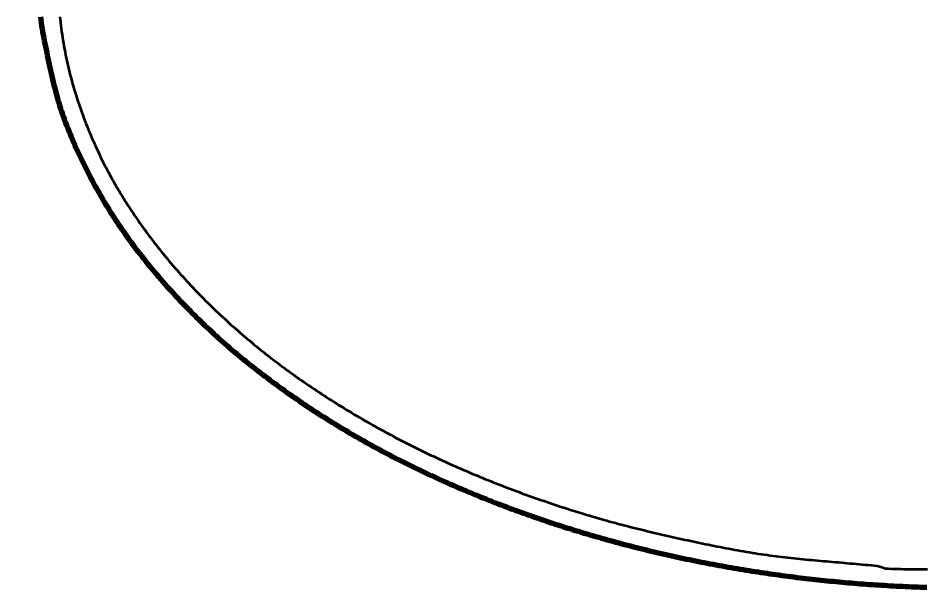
# Model space of a CAD drawing. Header units: millimetres. Extents: x 0 to 594, y 0 to 420.
# Drawn here: x 87.52 to 118.73, y 167.13 to 186.75 of the extents above; entities that cross this region are included whole.
import ezdxf

# ---------------------------------------------------------------- set-up
doc = ezdxf.new("R2010")
doc.units = ezdxf.units.MM
doc.linetypes.add('IRAM-E-TRAZOS', pattern=[5, 4, -1])
for name, color, linetype, lineweight in [('01-VISIBLE', 7, 'CONTINUOUS', 70), ('02-OCULTA', 4, 'IRAM-E-TRAZOS', 35), ('04-COTA', 3, 'CONTINUOUS', 18)]:
    doc.layers.add(name, color=color, linetype=linetype, lineweight=lineweight)
doc.styles.add('ISO3098', font='isocpeur.ttf')
doc.dimstyles.new('FLAMA-IRAM', dxfattribs={"dimtxt": 3.5, "dimasz": 3.5, "dimexe": 2, "dimexo": 1.5, "dimgap": 1, "dimtad": 1, "dimdec": 1, "dimtxsty": 'ISO3098', "dimblk": 'IRAM_FLECHA', "dimblk1": 'IRAM_FLECHA', "dimblk2": 'IRAM_FLECHA', "dimcen": 2.5, "dimclrd": 3, "dimclre": 3, "dimclrt": 3, "dimazin": 3, "dimtfac": 1, "dimtmove": 0, "dimatfit": 3, "dimlwd": 18, "dimlwe": 18})

# ---------------------------------------------------------------- blocks, each defined once
blk = doc.blocks.new('IRAM_FLECHA')
blk.add_solid([(0, 0), (-1, 0.125), (-1, -0.125)])

msp = doc.modelspace()

# ---------------------------------------------------------------- linework, layer by layer
at = {"layer": '01-VISIBLE'}
msp.add_lwpolyline([(88.293, 186.795), (88.304, 186.691), (88.317, 186.588), (88.332, 186.485), (88.348, 186.382), (88.365, 186.279), (88.384, 186.177), (88.403, 186.074), (88.423, 185.972), (88.443, 185.87), (88.464, 185.768), (88.484, 185.665), (88.505, 185.563), (88.526, 185.461), (88.547, 185.359), (88.569, 185.257), (88.59, 185.155), (88.612, 185.054), (88.635, 184.952), (88.658, 184.85), (88.681, 184.749), (88.705, 184.647), (88.73, 184.546), (88.755, 184.445), (88.781, 184.344), (88.808, 184.243), (88.836, 184.143), (88.864, 184.043), (88.892, 183.942), (88.922, 183.843), (88.952, 183.743), (88.984, 183.644), (89.017, 183.545), (89.05, 183.446), (89.084, 183.348), (89.12, 183.25), (89.156, 183.152), (89.192, 183.054), (89.23, 182.957), (89.268, 182.86), (89.308, 182.764), (89.347, 182.668), (89.388, 182.572), (89.429, 182.476), (89.471, 182.38), (89.513, 182.285), (89.557, 182.19), (89.6, 182.096), (89.644, 182.002), (89.689, 181.907), (89.735, 181.814), (89.781, 181.72), (89.827, 181.627), (89.874, 181.534), (89.921, 181.441), (89.969, 181.349), (90.018, 181.256), (90.067, 181.164), (90.116, 181.073), (90.166, 180.981), (90.217, 180.89), (90.268, 180.799), (90.319, 180.709), (90.371, 180.618), (90.424, 180.528), (90.477, 180.439), (90.53, 180.349), (90.584, 180.26), (90.639, 180.172), (90.694, 180.083), (90.75, 179.995), (90.807, 179.908), (90.863, 179.82), (90.921, 179.733), (90.979, 179.647), (91.037, 179.561), (91.096, 179.475), (91.155, 179.389), (91.215, 179.304), (91.275, 179.219), (91.336, 179.134), (91.397, 179.05), (91.459, 178.966), (91.521, 178.882), (91.584, 178.799), (91.647, 178.716), (91.711, 178.634), (91.775, 178.551), (91.839, 178.47), (91.904, 178.388), (91.969, 178.307), (92.035, 178.226), (92.101, 178.145), (92.168, 178.065), (92.234, 177.985), (92.302, 177.906), (92.369, 177.827), (92.438, 177.748), (92.506, 177.669), (92.575, 177.591), (92.644, 177.513), (92.714, 177.436), (92.784, 177.359), (92.854, 177.282), (92.925, 177.205), (92.996, 177.129), (93.067, 177.053), (93.139, 176.978), (93.211, 176.902), (93.284, 176.828), (93.357, 176.753), (93.43, 176.679), (93.503, 176.605), (93.577, 176.532), (93.651, 176.458), (93.726, 176.386), (93.801, 176.313), (93.876, 176.241), (93.951, 176.169), (94.027, 176.098), (94.103, 176.026), (94.18, 175.956), (94.256, 175.885), (94.333, 175.815), (94.411, 175.745), (94.488, 175.676), (94.566, 175.607), (94.645, 175.538), (94.723, 175.469), (94.802, 175.401), (94.881, 175.334), (94.961, 175.266), (95.04, 175.199), (95.12, 175.132), (95.201, 175.066), (95.281, 175), (95.362, 174.934), (95.443, 174.869), (95.524, 174.804), (95.606, 174.739), (95.688, 174.674), (95.77, 174.61), (95.852, 174.546), (95.935, 174.483), (96.018, 174.42), (96.101, 174.357), (96.184, 174.294), (96.268, 174.232), (96.351, 174.17), (96.435, 174.108), (96.519, 174.047), (96.604, 173.986), (96.689, 173.925), (96.773, 173.865), (96.859, 173.805), (96.944, 173.745), (97.029, 173.685), (97.115, 173.626), (97.201, 173.567), (97.287, 173.509), (97.374, 173.451), (97.46, 173.393), (97.547, 173.335), (97.634, 173.278), (97.721, 173.221), (97.809, 173.164), (97.896, 173.108), (97.984, 173.051), (98.072, 172.996), (98.16, 172.94), (98.249, 172.885), (98.337, 172.83), (98.426, 172.776), (98.515, 172.721), (98.604, 172.667), (98.693, 172.614), (98.783, 172.56), (98.873, 172.507), (98.962, 172.454), (99.052, 172.402), (99.143, 172.35), (99.233, 172.298), (99.323, 172.246), (99.414, 172.195), (99.505, 172.144), (99.596, 172.093), (99.687, 172.043), (99.778, 171.993), (99.87, 171.943), (99.962, 171.893), (100.053, 171.844), (100.145, 171.795), (100.238, 171.746), (100.33, 171.698), (100.422, 171.65), (100.515, 171.602), (100.608, 171.555), (100.7, 171.507), (100.793, 171.46), (100.887, 171.414), (100.98, 171.367), (101.073, 171.321), (101.167, 171.276), (101.261, 171.23), (101.354, 171.185), (101.448, 171.14), (101.543, 171.095), (101.637, 171.051), (101.731, 171.007), (101.826, 170.963), (101.92, 170.919), (102.015, 170.876), (102.11, 170.833), (102.205, 170.79), (102.3, 170.748), (102.395, 170.705), (102.491, 170.664), (102.586, 170.622), (102.682, 170.58), (102.778, 170.539), (102.873, 170.499), (102.969, 170.458), (103.066, 170.418), (103.162, 170.378), (103.258, 170.338), (103.354, 170.298), (103.451, 170.259), (103.548, 170.22), (103.644, 170.182), (103.741, 170.143), (103.838, 170.105), (103.935, 170.067), (104.032, 170.03), (104.13, 169.992), (104.227, 169.955), (104.324, 169.918), (104.422, 169.882), (104.52, 169.845), (104.617, 169.809), (104.715, 169.774), (104.813, 169.738), (104.911, 169.703), (105.009, 169.668), (105.108, 169.633), (105.206, 169.599), (105.304, 169.564), (105.403, 169.53), (105.501, 169.497), (105.6, 169.463), (105.699, 169.43), (105.798, 169.397), (105.897, 169.364), (105.996, 169.332), (106.095, 169.3), (106.194, 169.268), (106.293, 169.236), (106.392, 169.205), (106.492, 169.173), (106.591, 169.143), (106.691, 169.112), (106.791, 169.081), (106.89, 169.051), (106.99, 169.021), (107.09, 168.992), (107.19, 168.962), (107.29, 168.933), (107.39, 168.904), (107.49, 168.875), (107.59, 168.847), (107.691, 168.819), (107.791, 168.791), (107.892, 168.763), (107.992, 168.736), (108.093, 168.708), (108.193, 168.681), (108.294, 168.655), (108.395, 168.628), (108.495, 168.602), (108.596, 168.576), (108.697, 168.55), (108.798, 168.525), (108.899, 168.499), (109.001, 168.474), (109.102, 168.449), (109.203, 168.425), (109.304, 168.401), (109.406, 168.376), (109.507, 168.353), (109.609, 168.329), (109.71, 168.306), (109.812, 168.282), (109.913, 168.26), (110.015, 168.237), (110.117, 168.215), (110.219, 168.192), (110.32, 168.17), (110.422, 168.149), (110.524, 168.127), (110.626, 168.106), (110.728, 168.085), (110.83, 168.064), (110.933, 168.044), (111.035, 168.023), (111.137, 168.003), (111.239, 167.983), (111.342, 167.964), (111.444, 167.945), (111.546, 167.925), (111.649, 167.906), (111.751, 167.888), (111.854, 167.869), (111.957, 167.851), (112.059, 167.833), (112.162, 167.816), (112.265, 167.798), (112.367, 167.781), (112.47, 167.764), (112.573, 167.747), (112.676, 167.73), (112.779, 167.714), (112.882, 167.698), (112.985, 167.682), (113.088, 167.666), (113.191, 167.651), (113.294, 167.636), (113.397, 167.621), (113.5, 167.606), (113.603, 167.591), (113.706, 167.577), (113.81, 167.563), (113.913, 167.549), (114.016, 167.536), (114.119, 167.522), (114.223, 167.509), (114.326, 167.496), (114.43, 167.484), (114.533, 167.471), (114.636, 167.459), (114.74, 167.447), (114.843, 167.435), (114.947, 167.424), (115.051, 167.412), (115.154, 167.401), (115.258, 167.39), (115.361, 167.38), (115.465, 167.369), (115.569, 167.359), (115.673, 167.349), (115.776, 167.339), (115.88, 167.33), (115.984, 167.321), (116.088, 167.312), (116.191, 167.303), (116.295, 167.294), (116.399, 167.286), (116.503, 167.278), (116.607, 167.27), (116.711, 167.262), (116.815, 167.255), (116.919, 167.247), (117.023, 167.24), (117.127, 167.233), (117.23, 167.227), (117.334, 167.221), (117.438, 167.214), (117.543, 167.208), (117.647, 167.203), (117.751, 167.197), (117.855, 167.192), (117.959, 167.187), (118.063, 167.182), (118.167, 167.178), (118.271, 167.173), (118.375, 167.169), (118.479, 167.165), (118.583, 167.162), (118.687, 167.158), (118.792, 167.155)], dxfattribs=at)
at = {"layer": '02-OCULTA'}
msp.add_lwpolyline([(88.957, 186.8), (88.968, 186.698), (88.979, 186.596), (88.991, 186.494), (89.005, 186.392), (89.018, 186.29), (89.033, 186.189), (89.049, 186.087), (89.065, 185.986), (89.082, 185.884), (89.1, 185.783), (89.118, 185.682), (89.138, 185.581), (89.158, 185.48), (89.178, 185.38), (89.2, 185.279), (89.222, 185.179), (89.245, 185.079), (89.269, 184.979), (89.294, 184.879), (89.319, 184.78), (89.345, 184.68), (89.372, 184.581), (89.399, 184.482), (89.427, 184.383), (89.456, 184.285), (89.485, 184.186), (89.516, 184.088), (89.547, 183.99), (89.578, 183.892), (89.611, 183.795), (89.644, 183.698), (89.677, 183.6), (89.712, 183.504), (89.747, 183.407), (89.783, 183.311), (89.819, 183.215), (89.856, 183.119), (89.894, 183.023), (89.932, 182.928), (89.971, 182.833), (90.011, 182.738), (90.051, 182.644), (90.092, 182.55), (90.134, 182.456), (90.176, 182.362), (90.219, 182.269), (90.262, 182.176), (90.307, 182.083), (90.351, 181.99), (90.397, 181.898), (90.442, 181.806), (90.489, 181.715), (90.536, 181.623), (90.584, 181.532), (90.632, 181.441), (90.681, 181.351), (90.73, 181.261), (90.78, 181.171), (90.831, 181.082), (90.882, 180.993), (90.933, 180.904), (90.985, 180.815), (91.038, 180.727), (91.091, 180.639), (91.145, 180.552), (91.199, 180.465), (91.254, 180.378), (91.31, 180.291), (91.365, 180.205), (91.422, 180.119), (91.479, 180.033), (91.536, 179.948), (91.594, 179.863), (91.652, 179.779), (91.711, 179.694), (91.77, 179.61), (91.83, 179.527), (91.89, 179.444), (91.951, 179.361), (92.012, 179.278), (92.074, 179.196), (92.136, 179.114), (92.198, 179.032), (92.261, 178.951), (92.324, 178.87), (92.388, 178.79), (92.452, 178.709), (92.517, 178.63), (92.582, 178.55), (92.647, 178.471), (92.713, 178.392), (92.779, 178.313), (92.846, 178.235), (92.913, 178.157), (92.98, 178.08), (93.048, 178.003), (93.116, 177.926), (93.185, 177.849), (93.254, 177.773), (93.323, 177.697), (93.393, 177.622), (93.463, 177.547), (93.533, 177.472), (93.604, 177.398), (93.675, 177.324), (93.747, 177.25), (93.819, 177.176), (93.891, 177.103), (93.964, 177.031), (94.036, 176.958), (94.11, 176.886), (94.183, 176.814), (94.257, 176.743), (94.331, 176.672), (94.406, 176.601), (94.481, 176.531), (94.556, 176.461), (94.631, 176.391), (94.707, 176.322), (94.783, 176.253), (94.859, 176.184), (94.936, 176.116), (95.013, 176.047), (95.09, 175.98), (95.168, 175.912), (95.246, 175.845), (95.324, 175.779), (95.402, 175.712), (95.481, 175.646), (95.56, 175.58), (95.639, 175.515), (95.719, 175.45), (95.798, 175.385), (95.878, 175.321), (95.959, 175.257), (96.039, 175.193), (96.12, 175.129), (96.201, 175.066), (96.282, 175.003), (96.364, 174.941), (96.446, 174.879), (96.528, 174.817), (96.61, 174.755), (96.692, 174.694), (96.775, 174.633), (96.858, 174.573), (96.941, 174.512), (97.025, 174.453), (97.108, 174.393), (97.192, 174.334), (97.276, 174.275), (97.361, 174.216), (97.445, 174.157), (97.53, 174.099), (97.615, 174.042), (97.7, 173.984), (97.786, 173.927), (97.871, 173.87), (97.957, 173.814), (98.043, 173.758), (98.129, 173.702), (98.215, 173.646), (98.302, 173.591), (98.389, 173.536), (98.476, 173.481), (98.563, 173.427), (98.65, 173.373), (98.738, 173.319), (98.826, 173.265), (98.913, 173.212), (99.002, 173.159), (99.09, 173.107), (99.178, 173.054), (99.267, 173.002), (99.356, 172.951), (99.445, 172.899), (99.534, 172.848), (99.623, 172.797), (99.712, 172.747), (99.802, 172.697), (99.892, 172.647), (99.982, 172.597), (100.072, 172.548), (100.162, 172.499), (100.253, 172.45), (100.343, 172.401), (100.434, 172.353), (100.525, 172.305), (100.616, 172.258), (100.707, 172.21), (100.798, 172.163), (100.89, 172.117), (100.981, 172.07), (101.073, 172.024), (101.165, 171.978), (101.257, 171.932), (101.349, 171.887), (101.442, 171.842), (101.534, 171.797), (101.627, 171.752), (101.719, 171.708), (101.812, 171.664), (101.905, 171.621), (101.998, 171.577), (102.091, 171.534), (102.185, 171.491), (102.278, 171.449), (102.372, 171.406), (102.466, 171.364), (102.56, 171.322), (102.653, 171.281), (102.748, 171.24), (102.842, 171.199), (102.936, 171.158), (103.031, 171.117), (103.125, 171.077), (103.22, 171.037), (103.315, 170.998), (103.409, 170.958), (103.504, 170.919), (103.6, 170.88), (103.695, 170.842), (103.79, 170.804), (103.886, 170.766), (103.981, 170.728), (104.077, 170.69), (104.172, 170.653), (104.268, 170.616), (104.364, 170.579), (104.46, 170.543), (104.556, 170.506), (104.653, 170.47), (104.749, 170.435), (104.845, 170.399), (104.942, 170.364), (105.038, 170.329), (105.135, 170.294), (105.232, 170.26), (105.329, 170.226), (105.426, 170.192), (105.523, 170.158), (105.62, 170.125), (105.717, 170.091), (105.814, 170.058), (105.912, 170.026), (106.009, 169.993), (106.107, 169.961), (106.204, 169.929), (106.302, 169.897), (106.4, 169.865), (106.498, 169.834), (106.596, 169.803), (106.694, 169.772), (106.792, 169.742), (106.89, 169.712), (106.988, 169.682), (107.087, 169.652), (107.185, 169.622), (107.284, 169.593), (107.382, 169.565), (107.481, 169.536), (107.58, 169.508), (107.678, 169.48), (107.777, 169.452), (107.876, 169.424), (107.975, 169.397), (108.075, 169.37), (108.174, 169.343), (108.273, 169.317), (108.372, 169.291), (108.472, 169.265), (108.571, 169.239), (108.671, 169.214), (108.77, 169.189), (108.87, 169.164), (108.97, 169.139), (109.07, 169.115), (109.169, 169.09), (109.269, 169.066), (109.369, 169.042), (109.469, 169.019), (109.569, 168.996), (109.669, 168.972), (109.769, 168.949), (109.87, 168.927), (109.97, 168.904), (110.07, 168.881), (110.17, 168.859), (110.271, 168.837), (110.371, 168.815), (110.471, 168.793), (110.572, 168.772), (110.672, 168.75), (110.773, 168.729), (110.873, 168.707), (110.974, 168.686), (111.074, 168.665), (111.175, 168.644), (111.275, 168.623), (111.376, 168.603), (111.477, 168.582), (111.578, 168.562), (111.678, 168.542), (111.779, 168.523), (111.88, 168.503), (111.981, 168.484), (112.082, 168.465), (112.183, 168.447), (112.284, 168.429), (112.385, 168.411), (112.487, 168.393), (112.588, 168.376), (112.689, 168.359), (112.791, 168.343), (112.892, 168.327), (112.994, 168.311), (113.095, 168.296), (113.197, 168.282), (113.299, 168.267), (113.401, 168.253), (113.502, 168.24), (113.604, 168.227), (113.706, 168.214), (113.808, 168.202), (113.91, 168.19), (114.012, 168.178), (114.114, 168.167), (114.217, 168.156), (114.319, 168.145), (114.421, 168.134), (114.523, 168.124), (114.625, 168.114), (114.728, 168.104), (114.83, 168.095), (114.932, 168.085), (115.035, 168.076), (115.137, 168.066), (115.239, 168.057), (115.342, 168.048), (115.444, 168.04), (115.546, 168.031), (115.649, 168.022), (115.751, 168.013), (115.853, 168.005), (115.956, 167.996), (116.058, 167.987), (116.16, 167.978), (116.263, 167.97), (116.365, 167.961), (116.467, 167.951), (116.57, 167.942), (116.672, 167.932), (116.774, 167.922), (116.876, 167.912), (116.979, 167.9), (117.08, 167.887), (117.182, 167.871), (117.275, 167.83), (117.374, 167.806), (117.476, 167.797), (117.579, 167.792), (117.682, 167.789), (117.784, 167.786), (117.887, 167.785), (117.99, 167.783), (118.093, 167.782), (118.195, 167.78), (118.298, 167.779), (118.401, 167.779), (118.504, 167.778), (118.606, 167.777), (118.709, 167.777), (118.812, 167.776)], dxfattribs=at)

# ---------------------------------------------------------------- dimensions: what is measured, and where the dimension line sits
at = {"layer": '04-COTA'}
msp.add_linear_dim(base=(70.25, 167.133), p1=(88.25, 167.133), p2=(111.45, 322.867), angle=90, text='<>±0,8', dimstyle='FLAMA-IRAM', override={"dimlfac": 5}, dxfattribs=at).render()

doc.saveas('drawing.dxf')
